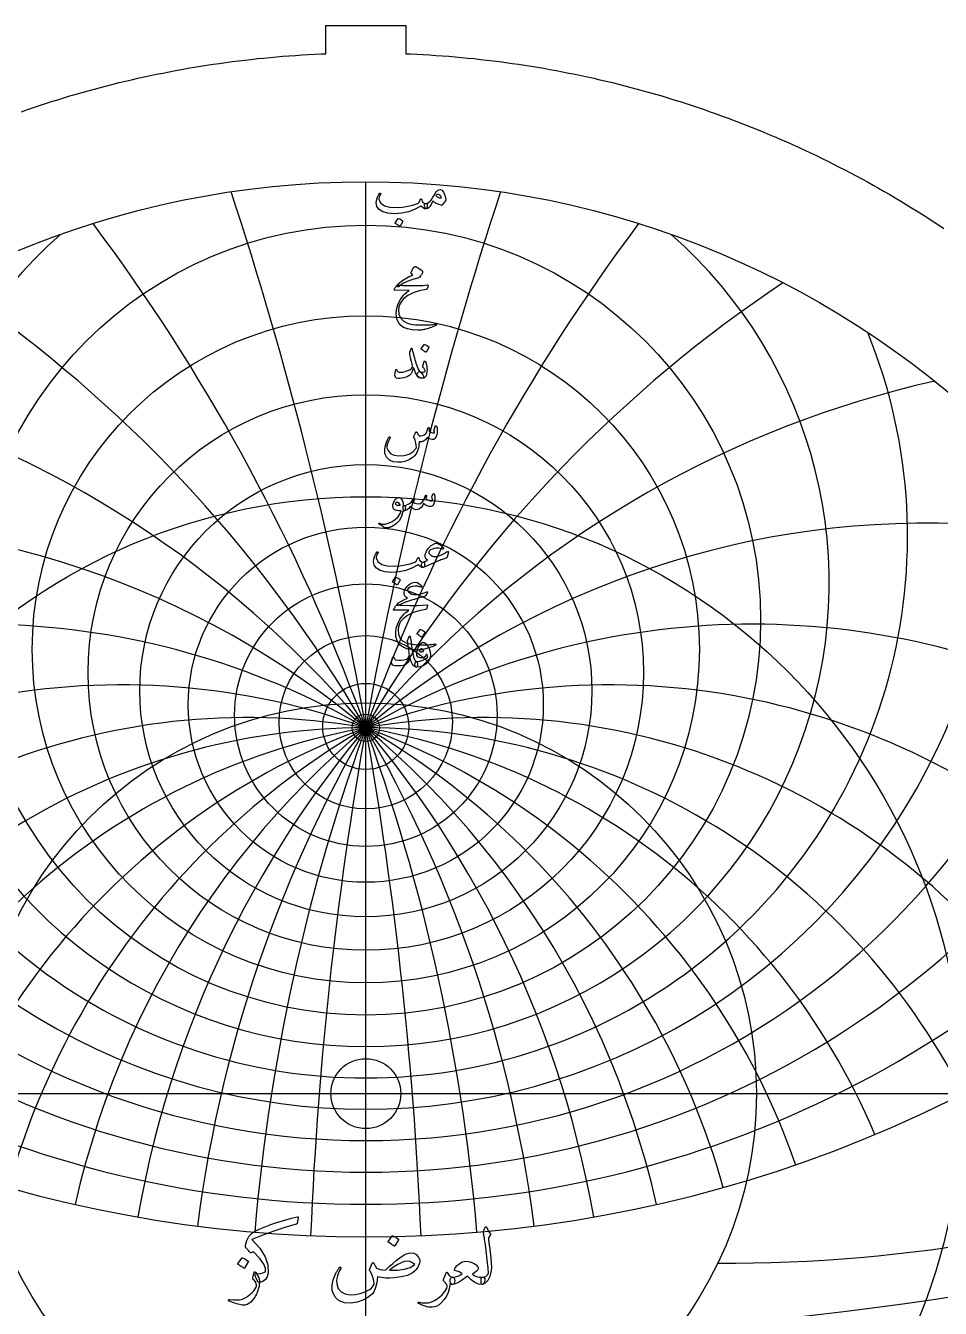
# Model space of a CAD drawing. Header units: millimetres. Extents: x -68 to 68, y -68 to 70.
# Drawn here: x -22.4 to 37.8, y -14.1 to 70.3 of the extents above; entities that cross this region are included whole.
import ezdxf

# ---------------------------------------------------------------- set-up
doc = ezdxf.new("R2010")
doc.units = ezdxf.units.MM
for name, color, linetype in [('CUT_INNER', 6, 'Continuous'), ('CUT_OUTER', 1, 'Continuous'), ('ENGRAVE', 7, 'Continuous'), ('ENGRAVE_FINE', 8, 'Continuous'), ('TEXT', 5, 'Continuous')]:
    doc.layers.add(name, color=color, linetype=linetype)

msp = doc.modelspace()

# ---------------------------------------------------------------- linework, layer by layer
at = {"layer": 'CUT_INNER'}
msp.add_circle((0, 0), 2.3, dxfattribs=at)
at = {"layer": 'CUT_OUTER'}
msp.add_lwpolyline([(-22.6725, 64.6126), (-22.2756, 64.7505), (-21.8779, 64.8859), (-21.4794, 65.0189), (-21.08, 65.1495), (-20.6799, 65.2776), (-20.2789, 65.4033), (-19.8772, 65.5265), (-19.4748, 65.6472), (-19.0716, 65.7655), (-18.6677, 65.8813), (-18.2632, 65.9946), (-17.8579, 66.1054), (-17.4519, 66.2137), (-17.0453, 66.3196), (-16.6381, 66.4229), (-16.2302, 66.5237), (-15.8217, 66.6221), (-15.4126, 66.7179), (-15.003, 66.8112), (-14.5927, 66.902), (-14.182, 66.9903), (-13.7706, 67.076), (-13.3588, 67.1593), (-12.9465, 67.24), (-12.5337, 67.3181), (-12.1204, 67.3938), (-11.7066, 67.4669), (-11.2924, 67.5374), (-10.8778, 67.6055), (-10.4628, 67.6709), (-10.0474, 67.7339), (-9.6316, 67.7942), (-9.2154, 67.8521), (-8.7989, 67.9073), (-8.3821, 67.96), (-7.9649, 68.0102), (-7.5475, 68.0578), (-7.1297, 68.1028), (-6.7117, 68.1453), (-6.2935, 68.1852), (-5.875, 68.2225), (-5.4563, 68.2573), (-5.0373, 68.2895), (-4.6182, 68.3191), (-4.1989, 68.3461), (-3.7795, 68.3706), (-3.3599, 68.3925), (-2.9402, 68.4118), (-2.625, 68.4244), (-2.625, 70.275), (2.625, 70.275), (2.625, 68.4244), (2.9402, 68.4118), (3.3599, 68.3925), (3.7795, 68.3706), (4.1989, 68.3461), (4.6182, 68.3191), (5.0373, 68.2895), (5.4563, 68.2573), (5.875, 68.2225), (6.2935, 68.1852), (6.7117, 68.1453), (7.1297, 68.1028), (7.5475, 68.0578), (7.9649, 68.0102), (8.3821, 67.96), (8.7989, 67.9073), (9.2154, 67.8521), (9.6316, 67.7942), (10.0474, 67.7339), (10.4628, 67.6709), (10.8778, 67.6055), (11.2924, 67.5374), (11.7066, 67.4669), (12.1204, 67.3938), (12.5337, 67.3181), (12.9465, 67.24), (13.3588, 67.1593), (13.7706, 67.076), (14.182, 66.9903), (14.5927, 66.902), (15.003, 66.8112), (15.4126, 66.7179), (15.8217, 66.6221), (16.2302, 66.5237), (16.6381, 66.4229), (17.0453, 66.3196), (17.4519, 66.2137), (17.8579, 66.1054), (18.2632, 65.9946), (18.6677, 65.8813), (19.0716, 65.7655), (19.4748, 65.6472), (19.8772, 65.5265), (20.2789, 65.4033), (20.6799, 65.2776), (21.08, 65.1495), (21.4794, 65.0189), (21.8779, 64.8859), (22.2756, 64.7505), (22.6725, 64.6126), (23.0685, 64.4722), (23.4637, 64.3295), (23.858, 64.1843), (24.2513, 64.0367), (24.6438, 63.8867), (25.0354, 63.7343), (25.4259, 63.5795), (25.8156, 63.4222), (26.2042, 63.2627), (26.5919, 63.1007), (26.9786, 62.9363), (27.3643, 62.7696), (27.7489, 62.6005), (28.1325, 62.4291), (28.515, 62.2553), (28.8965, 62.0791), (29.2768, 61.9007), (29.6561, 61.7199), (30.0342, 61.5367), (30.4113, 61.3513), (30.7871, 61.1635), (31.1618, 60.9735), (31.5354, 60.7811), (31.9077, 60.5865), (32.2789, 60.3896), (32.6488, 60.1904), (33.0175, 59.9889), (33.385, 59.7852), (33.7512, 59.5792), (34.1161, 59.371), (34.4798, 59.1605), (34.8421, 58.9479), (35.2032, 58.733), (35.5629, 58.5159), (35.9213, 58.2965), (36.2783, 58.075), (36.634, 57.8513), (36.9882, 57.6255), (37.3411, 57.3974), (37.6926, 57.1672), (38.0427, 56.9349)], dxfattribs=at)
at = {"layer": 'ENGRAVE'}
for points in [[(0, -60), (0, 60)], [(-60, 0), (60, 0)]]:
    msp.add_lwpolyline(points, dxfattribs=at)
for centre, radius in [((0, 0), 60), ((0, 31.1584), 25.9877), ((0, 29.232), 21.9527), ((0, 27.7074), 18.2782), ((0, 26.5107), 14.8769), ((0, 0), 39.2754), ((0, 25.5895), 11.6814), ((0, 24.9064), 8.638), ((0, 24.4352), 5.7018), ((0, 24.159), 2.8342), ((0, 0), 25.7092), ((0, 24.068), 0.9)]:
    msp.add_circle(centre, radius, dxfattribs=at)
for centre, radius, start, end in [((0, 33.5913), 30.5003, 131.217225, 48.782775), ((0, 36.6823), 35.6539, 157.921197, 22.078803), ((0, 40.657), 41.6855, 176.459436, 3.540564), ((0, 45.864), 48.9551, 191.562988, 348.437012), ((0, 52.8698), 58.0405, 204.693673, 335.306327), ((0, -20.0118), 44.0798, 27, 153), ((0, -20.0118), 44.0798, 27, 153), ((0, 62.6561), 69.9353, 216.531385, 323.468615), ((0, 77.0822), 86.5114, 227.454482, 312.545518), ((23.879, 89.1176), 100.2732, 269.591509, 291.011145)]:
    msp.add_arc(centre, radius, start, end, dxfattribs=at)
at = {"layer": 'ENGRAVE_FINE'}
for centre, radius, start, end in [((-249.9888, -20.0118), 253.8453, 2.406547, 18.21627), ((-249.9888, -20.0118), 253.8453, 2.406547, 18.21627), ((249.9888, -20.0118), 253.8453, 161.78373, 177.593453), ((249.9888, -20.0118), 253.8453, 161.78373, 177.593453), ((-121.1082, -20.0118), 128.8806, 4.848037, 36.833298), ((-121.1082, -20.0118), 128.8806, 4.848037, 36.833298), ((121.1082, -20.0118), 128.8806, 143.166702, 175.151963), ((121.1082, -20.0118), 128.8806, 143.166702, 175.151963), ((-76.3484, -20.0118), 88.1595, 7.361407, 56.318602), ((-76.3484, -20.0118), 88.1595, 7.361407, 56.318602), ((76.3484, -20.0118), 88.1595, 123.681398, 172.638593), ((76.3484, -20.0118), 88.1595, 123.681398, 172.638593), ((-52.5322, -20.0118), 68.576, 9.987816, 77.288475), ((-52.5322, -20.0118), 68.576, 9.987816, 77.288475), ((52.5322, -20.0118), 68.576, 102.711525, 170.012184), ((52.5322, -20.0118), 68.576, 102.711525, 170.012184), ((-36.9873, -20.0118), 57.5421, 12.775396, 100.613681), ((-36.9873, -20.0118), 57.5421, 12.775396, 100.613681), ((36.9873, -20.0118), 57.5421, 79.386319, 167.224604), ((36.9873, -20.0118), 57.5421, 79.386319, 167.224604), ((-25.4495, -20.0118), 50.8989, 15.782919, 127.503789), ((-25.4495, -20.0118), 50.8989, 15.782919, 127.503789), ((25.4495, -20.0118), 50.8989, 52.496211, 164.217081), ((25.4495, -20.0118), 50.8989, 52.496211, 164.217081), ((-16.0437, -20.0118), 46.9087, 19.084968, 142.149598), ((-16.0437, -20.0118), 46.9087, 19.084968, 142.149598), ((16.0437, -20.0118), 46.9087, 37.850402, 160.915032), ((16.0437, -20.0118), 46.9087, 37.850402, 160.915032), ((-7.7725, -20.0118), 44.7598, 22.779587, 148.066789), ((-7.7725, -20.0118), 44.7598, 22.779587, 148.066789), ((7.7725, -20.0118), 44.7598, 31.933211, 157.220413), ((7.7725, -20.0118), 44.7598, 31.933211, 157.220413), ((0, 241.3862), 257.6546, 256.701805, 283.298195)]:
    msp.add_arc(centre, radius, start, end, dxfattribs=at)
at = {"layer": 'TEXT'}
for points in [[(0.9102, 59.2325), (0.9244, 59.2479), (0.9391, 59.2544), (0.9543, 59.2519), (0.97, 59.2404), (0.982, 59.2255), (0.986, 59.2085), (0.982, 59.1895), (0.97, 59.1686), (0.9092, 59.0743), (0.8702, 58.987), (0.8533, 58.9066), (0.8583, 58.8333), (0.9833, 58.5923), (1.2265, 58.4241), (1.588, 58.3288), (2.0678, 58.3063), (2.4239, 58.3325), (2.7654, 58.3872), (3.0925, 58.4703), (3.4051, 58.5818), (3.4603, 58.6145), (3.5059, 58.6646), (3.5421, 58.7322), (3.5688, 58.8173), (3.5778, 58.8415), (3.5927, 58.8582), (3.6137, 58.8674), (3.6406, 58.8692), (3.6599, 58.861), (3.6736, 58.8442), (3.6818, 58.819), (3.6846, 58.7854), (3.7033, 58.702), (3.7554, 58.6397), (3.841, 58.5982), (3.96, 58.5778), (4.0029, 58.5683), (4.0319, 58.5439), (4.0468, 58.5044), (4.0478, 58.45), (4.0334, 58.3487), (4.0139, 58.2764), (3.9894, 58.233), (3.96, 58.2185), (3.8724, 58.23), (3.7893, 58.2644), (3.7108, 58.3218), (3.6367, 58.4021), (3.6304, 58.4054), (3.6197, 58.4031), (3.6045, 58.3954), (3.5848, 58.3822), (3.2125, 58.1726), (2.8063, 58.0229), (2.3662, 57.9331), (1.8922, 57.9031), (1.4541, 57.9331), (1.1138, 58.0229), (0.8712, 58.1726), (0.7265, 58.3822), (0.6936, 58.4992), (0.6826, 58.6187), (0.6936, 58.7407), (0.7265, 58.8652), (0.7709, 58.981), (0.8164, 59.0808), (0.8628, 59.1646), (0.9102, 59.2325)], [(4.8861, 59.4879), (5.0111, 59.4435), (5.1147, 59.3183), (5.1968, 59.1122), (5.2574, 58.8253), (5.2596, 58.8046), (5.2584, 58.7864), (5.2536, 58.7706), (5.2454, 58.7574), (5.0258, 58.482), (5.0106, 58.4653), (4.9929, 58.455), (4.9727, 58.4513), (4.95, 58.454), (4.8008, 58.5049), (4.6606, 58.5698), (4.5293, 58.6486), (4.4071, 58.7415), (4.3085, 58.5127), (4.2005, 58.3492), (4.083, 58.2512), (3.956, 58.2185), (3.9418, 58.2237), (3.9271, 58.2395), (3.9118, 58.2657), (3.8961, 58.3023), (3.8719, 58.3932), (3.8632, 58.466), (3.8699, 58.5209), (3.8921, 58.5578), (3.9051, 58.5666), (3.9201, 58.5728), (3.937, 58.5765), (3.956, 58.5778), (4.0468, 58.5933), (4.1356, 58.6357), (4.2225, 58.705), (4.3073, 58.8013), (4.3445, 58.8572), (4.4001, 58.949), (4.4742, 59.0768), (4.5668, 59.2404), (4.6391, 59.3487), (4.7165, 59.4261), (4.7988, 59.4725), (4.8861, 59.4879)], [(4.5987, 59.0967), (4.6736, 59.0344), (4.7584, 58.983), (4.8532, 58.9425), (4.958, 58.9131), (4.9522, 58.9917), (4.931, 59.0558), (4.8944, 59.1055), (4.8422, 59.1406), (4.7821, 59.1589), (4.7215, 59.1576), (4.6603, 59.1369), (4.5987, 59.0967)], [(2.1197, 57.5758), (2.1247, 57.5808), (2.1317, 57.5838), (2.1407, 57.5848), (2.1517, 57.5838), (2.2292, 57.5524), (2.3023, 57.5139), (2.371, 57.4685), (2.4351, 57.4161), (2.4413, 57.4081), (2.4441, 57.4002), (2.4433, 57.3922), (2.4391, 57.3842), (2.2515, 57.0808), (2.2445, 57.0736), (2.2355, 57.0718), (2.2245, 57.0756), (2.2115, 57.0848), (2.2003, 57.0928), (2.1826, 57.1048), (2.1584, 57.1207), (2.1277, 57.1407), (2.09, 57.1646), (2.0449, 57.1926), (1.9922, 57.2245), (1.9321, 57.2604), (1.9241, 57.2664), (1.9201, 57.2724), (1.9201, 57.2784), (1.9241, 57.2844)], [(3.3692, 53.6503), (3.0204, 53.5593), (2.7125, 53.4418), (2.4456, 53.2978), (2.2195, 53.1274), (2.1848, 53.1012), (2.1527, 53.0865), (2.123, 53.0832), (2.0958, 53.0915), (2.0641, 53.1291), (2.0688, 53.1823), (2.11, 53.2509), (2.1876, 53.335), (2.371, 53.4872), (2.5818, 53.6244), (2.8201, 53.7466), (3.0858, 53.8539), (3.0099, 53.9657), (2.9957, 53.9936), (2.989, 54.0216), (2.9897, 54.0495), (2.9979, 54.0775), (3.0516, 54.184), (3.1007, 54.2721), (3.1454, 54.3417), (3.1856, 54.3928), (3.2113, 54.417), (3.2365, 54.4298), (3.2612, 54.431), (3.2854, 54.4208), (3.4258, 54.3414), (3.5438, 54.2671), (3.6394, 54.1977), (3.7125, 54.1334), (3.7267, 54.1127), (3.7335, 54.0865), (3.7327, 54.0548), (3.7245, 54.0176), (3.6988, 53.9595), (3.6576, 53.8889), (3.601, 53.8058), (3.5289, 53.7102), (3.5099, 53.696), (3.477, 53.6813), (3.4301, 53.6661), (3.3692, 53.6503)], [(2.4271, 53.1873), (2.9393, 53.1693), (3.3822, 53.1673), (3.7557, 53.1813), (4.0598, 53.2112), (4.0692, 53.2123), (4.0773, 53.2117), (4.0841, 53.2094), (4.0897, 53.2052), (4.0939, 53.1996), (4.0962, 53.1928), (4.0968, 53.1847), (4.0957, 53.1753), (4.0879, 53.1389), (4.0803, 53.1054), (4.0729, 53.075), (4.0658, 53.0476), (4.0589, 53.0231), (4.0523, 53.0016), (4.046, 52.9832), (4.0398, 52.9677), (4.0269, 52.943), (4.0119, 52.9248), (3.9949, 52.9131), (3.976, 52.9078), (3.5149, 52.8243), (3.1137, 52.6933), (2.7724, 52.5149), (2.491, 52.2891), (2.3488, 52.1267), (2.2455, 51.9548), (2.1811, 51.7734), (2.1556, 51.5825), (2.1801, 51.2829), (2.2774, 51.0386), (2.4476, 50.8497), (2.6906, 50.7163), (2.8166, 50.6758), (2.955, 50.6424), (3.106, 50.616), (3.2694, 50.5965), (3.445, 50.5838), (3.6327, 50.5775), (3.8323, 50.5778), (4.0438, 50.5845), (4.1191, 50.5888), (4.193, 50.5935), (4.2658, 50.5988), (4.3372, 50.6045), (4.407, 50.6107), (4.4745, 50.6175), (4.5397, 50.6247), (4.6027, 50.6324), (4.6219, 50.6334), (4.6356, 50.6284), (4.6439, 50.6175), (4.6466, 50.6005), (4.6451, 50.5808), (4.6406, 50.5656), (4.6331, 50.5548), (4.6227, 50.5486), (4.5099, 50.5009), (4.4031, 50.4578), (4.3023, 50.4191), (4.2075, 50.3849), (4.1189, 50.355), (4.0368, 50.329), (3.9612, 50.3071), (3.8921, 50.2891), (3.8271, 50.2759), (3.7639, 50.2642), (3.7024, 50.2539), (3.6426, 50.2452), (3.5844, 50.2385), (3.5274, 50.2342), (3.4716, 50.2325), (3.4171, 50.2332), (3.0448, 50.2622), (2.7345, 50.3251), (2.486, 50.4219), (2.2994, 50.5526), (2.1624, 50.716), (2.0668, 50.9069), (2.0127, 51.1252), (2, 51.3709), (2.0391, 51.6758), (2.1327, 51.9717), (2.2806, 52.2586), (2.483, 52.5366), (2.5621, 52.6207), (2.6516, 52.7013), (2.7517, 52.7783), (2.8622, 52.8519), (1.8962, 52.8599), (1.873, 52.8699), (1.8632, 52.8879), (1.867, 52.9138), (1.8842, 52.9478), (1.9166, 52.9972), (1.9461, 53.0416), (1.9725, 53.081), (1.996, 53.1154), (2.0164, 53.1446), (2.0339, 53.1683), (2.0484, 53.1865), (2.0598, 53.1992), (2.0858, 53.2015), (2.1556, 53.2002), (2.2694, 53.1955), (2.4271, 53.1873)], [(3.0598, 48.9502), (3.0828, 48.8456), (3.1077, 48.7391), (3.1347, 48.631), (3.1636, 48.5211), (3.1945, 48.4089), (3.2275, 48.294), (3.2624, 48.1764), (3.2993, 48.056), (3.3739, 47.8395), (3.442, 47.6768), (3.5037, 47.568), (3.5588, 47.5131), (3.607, 47.4804), (3.6556, 47.4343), (3.7048, 47.3747), (3.7544, 47.3016), (3.8013, 47.211), (3.8143, 47.1429), (3.7933, 47.0972), (3.7384, 47.074), (3.5611, 47.092), (3.4041, 47.2097), (3.2676, 47.4273), (3.1516, 47.7447), (3.1491, 47.7499), (3.1456, 47.7536), (3.1412, 47.7559), (3.1357, 47.7566), (3.1317, 47.7559), (3.1277, 47.7536), (3.1237, 47.7499), (3.1197, 47.7447), (3.1085, 47.6933), (3.0947, 47.6389), (3.0785, 47.5815), (3.0598, 47.5211), (3.0394, 47.464), (3.0179, 47.4163), (2.9954, 47.3781), (2.972, 47.3495), (2.8877, 47.2759), (2.7824, 47.2107), (2.6561, 47.1541), (2.5089, 47.1059), (2.3592, 47.0703), (2.2295, 47.055), (2.1197, 47.0603), (2.0299, 47.086), (1.9531, 47.1504), (1.9181, 47.2636), (1.9251, 47.4258), (1.974, 47.6369), (1.9788, 47.6439), (1.985, 47.6488), (1.9927, 47.6518), (2.002, 47.6528), (2.0129, 47.6516), (2.0219, 47.6479), (2.0289, 47.6416), (2.0339, 47.6329), (2.0529, 47.5887), (2.0738, 47.552), (2.0968, 47.5229), (2.1217, 47.5011), (2.1996, 47.4722), (2.3053, 47.4652), (2.4391, 47.4802), (2.6007, 47.5171), (2.7731, 47.5725), (2.9071, 47.6349), (3.0027, 47.7042), (3.0598, 47.7806), (3.0693, 47.8579), (3.0538, 47.9902), (3.0134, 48.1773), (2.948, 48.4193), (2.9166, 48.5468), (2.8981, 48.6498), (2.8927, 48.7284), (2.9001, 48.7826), (2.976, 48.9981), (2.9842, 49.0208), (2.993, 49.037), (3.0022, 49.0468), (3.0119, 49.05), (3.0239, 49.0438), (3.0359, 49.0251), (3.0478, 48.9939), (3.0598, 48.9502)], [(3.8303, 49.2935), (3.8353, 49.2985), (3.8422, 49.3015), (3.8512, 49.3025), (3.8622, 49.3015), (3.9398, 49.2701), (4.0129, 49.2317), (4.0815, 49.1862), (4.1456, 49.1338), (4.1519, 49.1259), (4.1546, 49.1179), (4.1539, 49.1099), (4.1496, 49.1019), (3.962, 48.7985), (3.955, 48.7913), (3.946, 48.7895), (3.9351, 48.7933), (3.9221, 48.8025), (3.9108, 48.8105), (3.8931, 48.8225), (3.8689, 48.8384), (3.8382, 48.8584), (3.8006, 48.8824), (3.7554, 48.9103), (3.7028, 48.9422), (3.6426, 48.9782), (3.6347, 48.9842), (3.6307, 48.9901), (3.6307, 48.9961), (3.6347, 49.0021)], [(3.8662, 47.6608), (3.8427, 47.7), (3.8203, 47.7337), (3.7988, 47.7619), (3.7784, 47.7846), (3.7636, 47.804), (3.7554, 47.8265), (3.7537, 47.8519), (3.7584, 47.8804), (3.8422, 48.1838), (3.854, 48.2102), (3.8692, 48.2177), (3.8879, 48.2062), (3.9101, 48.1758), (3.9435, 48.1112), (3.972, 48.0331), (3.9954, 47.9415), (4.0139, 47.8365), (4.0246, 47.7357), (4.0289, 47.6369), (4.0266, 47.5401), (4.0179, 47.4453), (4.0037, 47.3627), (3.9849, 47.2906), (3.9617, 47.2289), (3.9341, 47.1778), (3.8999, 47.1399), (3.8532, 47.1099), (3.7941, 47.088), (3.7225, 47.074), (3.6491, 47.0713), (3.5808, 47.083), (3.5174, 47.1092), (3.459, 47.1499), (3.4139, 47.2015), (3.3902, 47.2606), (3.3879, 47.3272), (3.4071, 47.4013), (3.4378, 47.462), (3.474, 47.5002), (3.5156, 47.5159), (3.5628, 47.5091), (3.6716, 47.4829), (3.7664, 47.4802), (3.8472, 47.5009), (3.9141, 47.5451), (3.9156, 47.5568), (3.9081, 47.58), (3.8916, 47.6147), (3.8662, 47.6608)], [(4.5548, 43.9092), (4.5618, 43.9266), (4.5708, 43.9391), (4.5817, 43.9466), (4.5947, 43.9491), (4.6114, 43.9471), (4.6257, 43.9411), (4.6374, 43.9311), (4.6466, 43.9172), (4.6693, 43.8673), (4.6855, 43.8054), (4.6953, 43.7315), (4.6985, 43.6457), (4.6898, 43.5055), (4.6636, 43.3723), (4.6199, 43.246), (4.5588, 43.1268), (4.5378, 43.0981), (4.5149, 43.0759), (4.4899, 43.0601), (4.463, 43.0509), (4.3654, 43.0447), (4.2604, 43.0619), (4.1479, 43.1026), (4.0279, 43.1667), (3.9268, 43.0282), (3.8073, 42.9361), (3.6693, 42.8905), (3.5129, 42.8912), (3.5078, 42.807), (3.5004, 42.7261), (3.4908, 42.6483), (3.479, 42.5739), (3.4649, 42.5021), (3.4485, 42.4327), (3.4299, 42.3654), (3.4091, 42.3004), (3.3607, 42.1832), (3.2953, 42.0749), (3.213, 41.9756), (3.1137, 41.8853), (2.8814, 41.7306), (2.6357, 41.6218), (2.3764, 41.5589), (2.1037, 41.542), (1.7966, 41.5836), (1.5539, 41.6926), (1.3755, 41.869), (1.2615, 42.1128), (1.246, 42.2006), (1.2435, 42.3044), (1.254, 42.4242), (1.2774, 42.5599), (1.3151, 42.7086), (1.3682, 42.8633), (1.4368, 43.024), (1.5209, 43.1906), (1.5277, 43.2011), (1.5359, 43.2086), (1.5456, 43.2131), (1.5569, 43.2146), (1.5681, 43.2136), (1.5778, 43.2106), (1.586, 43.2056), (1.5928, 43.1986), (1.5973, 43.1884), (1.5988, 43.1776), (1.5973, 43.1664), (1.5928, 43.1547), (1.486, 42.9329), (1.4171, 42.7505), (1.3862, 42.6076), (1.3932, 42.504), (1.494, 42.2757), (1.6527, 42.1098), (1.8692, 42.0063), (2.1437, 41.9651), (2.5274, 41.9895), (2.8522, 42.0869), (3.1182, 42.257), (3.3253, 42.5), (3.3245, 42.6602), (3.2983, 42.8294), (3.2467, 43.0075), (3.1696, 43.1946), (3.1599, 43.2136), (3.1546, 43.2305), (3.1539, 43.2455), (3.1576, 43.2585), (3.1791, 43.303), (3.1995, 43.3448), (3.219, 43.3839), (3.2375, 43.4202), (3.2549, 43.4532), (3.2714, 43.4825), (3.2869, 43.5081), (3.3013, 43.5299), (3.3096, 43.5392), (3.3183, 43.5429), (3.3275, 43.5412), (3.3373, 43.5339), (3.3422, 43.5284), (3.3492, 43.52), (3.3582, 43.5085), (3.3692, 43.494), (3.3817, 43.4765), (3.3951, 43.4561), (3.4096, 43.4326), (3.4251, 43.4062), (3.4565, 43.3553), (3.483, 43.3184), (3.5044, 43.2954), (3.5209, 43.2864), (3.6247, 43.2777), (3.7285, 43.2954), (3.8323, 43.3396), (3.936, 43.4102), (3.9737, 43.4571), (4.0109, 43.5339), (4.0476, 43.6407), (4.0838, 43.7774), (4.0872, 43.7904), (4.0937, 43.8014), (4.1032, 43.8104), (4.1157, 43.8174), (4.1274, 43.8218), (4.1386, 43.8233), (4.1494, 43.8218), (4.1596, 43.8174), (4.1748, 43.7924), (4.1806, 43.7455), (4.1768, 43.6766), (4.1636, 43.5858), (4.2442, 43.5364), (4.3303, 43.504), (4.4218, 43.4885), (4.5189, 43.49), (4.5176, 43.5192), (4.5139, 43.5429), (4.5076, 43.5611), (4.4989, 43.5738), (4.4889, 43.5858), (4.4829, 43.5978), (4.4809, 43.6098), (4.4829, 43.6218)], [(2.4451, 38.2995), (2.3515, 37.9709), (2.1946, 37.6957), (1.9743, 37.4739), (1.6906, 37.3055), (1.6509, 37.2884), (1.6117, 37.2731), (1.5731, 37.2595), (1.5349, 37.2476), (1.4975, 37.2378), (1.461, 37.2302), (1.4256, 37.2248), (1.3912, 37.2217), (1.3054, 37.2339), (1.1916, 37.2786), (1.0499, 37.3557), (0.8802, 37.4652), (0.862, 37.4809), (0.8513, 37.4961), (0.848, 37.5109), (0.8523, 37.5251), (0.8618, 37.5361), (0.8742, 37.5411), (0.8897, 37.5401), (0.9082, 37.5331), (1.0846, 37.4759), (1.2824, 37.4762), (1.5017, 37.5338), (1.7425, 37.6488), (1.9391, 37.7823), (2.1018, 37.9392), (2.2305, 38.1196), (2.3253, 38.3235), (2.3246, 38.3307), (2.3223, 38.3364), (2.3186, 38.3407), (2.3133, 38.3434), (2.1759, 38.3514), (2.0588, 38.3674), (1.9623, 38.3913), (1.8862, 38.4233), (1.8273, 38.4727), (1.7904, 38.541), (1.7754, 38.6284), (1.7824, 38.7346), (1.7846, 38.7487), (1.7874, 38.7631), (1.7906, 38.7777), (1.7944, 38.7925), (1.7986, 38.8079), (1.8034, 38.824), (1.8086, 38.8408), (1.8143, 38.8584), (1.8612, 38.9724), (1.9181, 39.067), (1.985, 39.1421), (2.0618, 39.1977), (2.1404, 39.2281), (2.2125, 39.2276), (2.2781, 39.1962), (2.3373, 39.1338), (2.3889, 39.047), (2.4281, 38.9462), (2.4548, 38.8314), (2.469, 38.7027), (2.4769, 38.7028), (2.4845, 38.7032), (2.4918, 38.7038), (2.499, 38.7047), (2.5061, 38.7056), (2.5134, 38.7062), (2.521, 38.7066), (2.5289, 38.7067), (2.5558, 38.701), (2.5768, 38.6837), (2.5918, 38.655), (2.6007, 38.6149), (2.6045, 38.5707), (2.6037, 38.5261), (2.5985, 38.4809), (2.5888, 38.4352), (2.576, 38.3951), (2.5618, 38.3664), (2.5461, 38.3492), (2.5289, 38.3434), (2.453, 38.3434), (2.4525, 38.3362), (2.451, 38.3265), (2.4486, 38.3142), (2.4451, 38.2995)], [(2.2534, 38.7466), (2.2115, 38.8197), (2.1656, 38.8714), (2.1157, 38.9016), (2.0618, 38.9103), (2.0296, 38.9018), (2.001, 38.8883), (1.9758, 38.8699), (1.9541, 38.8464), (1.9471, 38.8339), (1.9461, 38.8205), (1.9511, 38.806), (1.962, 38.7905), (2.0032, 38.7543), (2.0628, 38.7296), (2.1409, 38.7164), (2.2375, 38.7147), (2.2475, 38.7167), (2.2534, 38.7227), (2.2554, 38.7326), (2.2534, 38.7466)], [(4.461, 39.4811), (4.4697, 39.4871), (4.4799, 39.4851), (4.4917, 39.4751), (4.5049, 39.4572), (4.5191, 39.4267), (4.5298, 39.3833), (4.5371, 39.3269), (4.5408, 39.2576), (4.5421, 39.1787), (4.5378, 39.1019), (4.5281, 39.027), (4.5129, 38.9542), (4.4685, 38.8125), (4.4191, 38.7107), (4.3647, 38.6488), (4.3053, 38.6269), (4.1648, 38.6351), (4.0348, 38.6718), (3.9153, 38.7369), (3.8063, 38.8304), (3.7315, 38.683), (3.6426, 38.568), (3.5398, 38.4854), (3.4231, 38.4352), (3.3006, 38.4243), (3.1766, 38.4552), (3.0511, 38.5281), (2.9241, 38.6428), (2.8213, 38.5118), (2.7205, 38.4183), (2.6217, 38.3621), (2.5249, 38.3434), (2.5054, 38.3544), (2.487, 38.3873), (2.4695, 38.4422), (2.453, 38.5191), (2.4471, 38.5949), (2.457, 38.6508), (2.483, 38.6867), (2.5249, 38.7027), (2.709, 38.7444), (2.8702, 38.8255), (3.0084, 38.946), (3.1237, 39.1059), (3.1299, 39.1146), (3.1367, 39.1209), (3.1439, 39.1246), (3.1516, 39.1258), (3.1611, 39.1249), (3.1696, 39.1219), (3.1771, 39.1169), (3.1836, 39.1099), (3.1873, 39.0884), (3.1786, 39.052), (3.1574, 39.0006), (3.1237, 38.9342), (3.1679, 38.8831), (3.2365, 38.8454), (3.3295, 38.8212), (3.447, 38.8105), (3.5935, 38.8412), (3.7215, 38.9412), (3.831, 39.1106), (3.9221, 39.3494), (3.9266, 39.3616), (3.9321, 39.3704), (3.9385, 39.3756), (3.946, 39.3773), (3.9573, 39.3763), (3.967, 39.3733), (3.9752, 39.3684), (3.982, 39.3614), (3.9869, 39.3514), (3.9899, 39.3414), (3.9909, 39.3314), (3.9899, 39.3215), (3.95, 39.1538), (3.9967, 39.1124), (4.0528, 39.0759), (4.1184, 39.0445), (4.1935, 39.0181), (4.2666, 39.0009), (4.3223, 38.9971), (4.3604, 39.0068), (4.3811, 39.03), (4.3879, 39.0655), (4.3841, 39.1159), (4.3699, 39.1812), (4.3452, 39.2616), (4.3495, 39.2843), (4.3702, 39.3284), (4.4073, 39.3941), (4.461, 39.4811)], [(0.7345, 35.6308), (0.7487, 35.6463), (0.7635, 35.6527), (0.7787, 35.6502), (0.7944, 35.6388), (0.8064, 35.6238), (0.8104, 35.6068), (0.8064, 35.5879), (0.7944, 35.5669), (0.7335, 35.4726), (0.6946, 35.3853), (0.6776, 35.3049), (0.6826, 35.2316), (0.8076, 34.9906), (1.0509, 34.8224), (1.4124, 34.7271), (1.8922, 34.7047), (2.2482, 34.7308), (2.5898, 34.7855), (2.9169, 34.8686), (3.2295, 34.9801), (3.2846, 35.0128), (3.3303, 35.0629), (3.3664, 35.1305), (3.3931, 35.2156), (3.4021, 35.2398), (3.4171, 35.2565), (3.4381, 35.2658), (3.465, 35.2675), (3.4842, 35.2593), (3.4979, 35.2426), (3.5062, 35.2174), (3.5089, 35.1837), (3.5276, 35.1004), (3.5798, 35.038), (3.6653, 34.9966), (3.7844, 34.9761), (3.8273, 34.9666), (3.8562, 34.9422), (3.8712, 34.9028), (3.8722, 34.8484), (3.8577, 34.7471), (3.8382, 34.6747), (3.8138, 34.6313), (3.7844, 34.6168), (3.6968, 34.6283), (3.6137, 34.6627), (3.5351, 34.7201), (3.461, 34.8005), (3.4548, 34.8037), (3.444, 34.8015), (3.4288, 34.7937), (3.4091, 34.7805), (3.0369, 34.5709), (2.6307, 34.4212), (2.1906, 34.3314), (1.7165, 34.3015), (1.2784, 34.3314), (0.9381, 34.4212), (0.6956, 34.5709), (0.5509, 34.7805), (0.518, 34.8975), (0.507, 35.017), (0.518, 35.139), (0.5509, 35.2635), (0.5953, 35.3793), (0.6407, 35.4791), (0.6871, 35.5629), (0.7345, 35.6308)], [(5.433, 35.6188), (5.3532, 35.2995), (5.3442, 35.284), (5.3292, 35.2695), (5.3083, 35.256), (5.2813, 35.2436), (5.2216, 35.2225), (5.1581, 35.1992), (5.0908, 35.1736), (5.0199, 35.1458), (4.9451, 35.1159), (4.8667, 35.0844), (4.7845, 35.0511), (4.6985, 35.016), (3.7804, 34.6168), (3.7384, 34.6261), (3.7045, 34.6538), (3.6786, 34.6999), (3.6606, 34.7645), (3.6576, 34.8331), (3.6766, 34.8913), (3.7175, 34.9389), (3.7804, 34.9761), (3.7882, 34.9797), (3.8038, 34.9866), (3.8271, 34.9967), (3.8582, 35.01), (3.8968, 35.0264), (3.9425, 35.0455), (3.9956, 35.0673), (4.0558, 35.0919), (3.9782, 35.1715), (3.9291, 35.2585), (3.9084, 35.3531), (3.9161, 35.4551), (3.9929, 35.6979), (4.1237, 35.9032), (4.3083, 36.0711), (4.5468, 36.2016), (4.599, 36.2139), (4.6596, 36.2106), (4.7287, 36.1919), (4.8063, 36.1577), (4.8869, 36.1111), (4.961, 36.0589), (5.0286, 36.0013), (5.0897, 35.9382), (5.1069, 35.915), (5.1147, 35.8933), (5.1129, 35.873), (5.1017, 35.8543), (5.0847, 35.8399), (5.0658, 35.8324), (5.0448, 35.8319), (5.0219, 35.8384), (4.9023, 35.876), (4.7754, 35.8933), (4.6409, 35.89), (4.4989, 35.8663), (4.3704, 35.8279), (4.2684, 35.7765), (4.1928, 35.7121), (4.1436, 35.6348), (4.1386, 35.6003), (4.1516, 35.5609), (4.1826, 35.5165), (4.2315, 35.4671), (4.2873, 35.4222), (4.3432, 35.3873), (4.3991, 35.3623), (4.455, 35.3474), (4.6224, 35.3431), (4.8013, 35.3783), (4.9917, 35.4529), (5.1935, 35.5669), (5.2152, 35.5806), (5.2364, 35.5939), (5.2571, 35.6066), (5.2773, 35.6188), (5.2968, 35.6303), (5.3153, 35.6408), (5.3327, 35.6502), (5.3492, 35.6587), (5.3949, 35.6802), (5.424, 35.6807), (5.4368, 35.6602), (5.433, 35.6188)], [(1.9441, 33.9741), (1.9491, 33.9791), (1.956, 33.9821), (1.965, 33.9831), (1.976, 33.9821), (2.0536, 33.9507), (2.1267, 33.9123), (2.1953, 33.8668), (2.2594, 33.8145), (2.2657, 33.8065), (2.2684, 33.7985), (2.2677, 33.7905), (2.2634, 33.7825), (2.0758, 33.4791), (2.0688, 33.4719), (2.0598, 33.4701), (2.0489, 33.4739), (2.0359, 33.4831), (2.0247, 33.4911), (2.0069, 33.5031), (1.9827, 33.519), (1.9521, 33.539), (1.9144, 33.563), (1.8692, 33.5909), (1.8166, 33.6228), (1.7565, 33.6588), (1.7485, 33.6648), (1.7445, 33.6707), (1.7445, 33.6767), (1.7485, 33.6827)], [(4.0498, 33.0139), (4.0531, 32.9857), (4.0348, 32.9331), (3.9952, 32.856), (3.9341, 32.7544), (3.9211, 32.738), (3.9061, 32.7245), (3.8891, 32.714), (3.8702, 32.7065), (3.6147, 32.6362), (3.3872, 32.5728), (3.1876, 32.5164), (3.0159, 32.467), (2.8722, 32.4248), (2.7564, 32.3902), (2.6686, 32.363), (2.6087, 32.3433), (2.1257, 32.1277), (2.0918, 32.1252), (2.0658, 32.1297), (2.0479, 32.1412), (2.0379, 32.1596), (2.0376, 32.1664), (2.0409, 32.1746), (2.0476, 32.1843), (2.0578, 32.1956), (2.1561, 32.2879), (2.3033, 32.3852), (2.4995, 32.4875), (2.7445, 32.5947), (2.6778, 32.6516), (2.6217, 32.7065), (2.576, 32.7594), (2.5409, 32.8103), (2.5192, 32.866), (2.5139, 32.9331), (2.5251, 33.0117), (2.5528, 33.1017), (2.5978, 33.1955), (2.6606, 33.2893), (2.7415, 33.3832), (2.8403, 33.477), (2.9478, 33.5581), (3.0508, 33.6137), (3.1494, 33.6439), (3.2434, 33.6486), (3.3709, 33.6229), (3.486, 33.5698), (3.5885, 33.4892), (3.6786, 33.3812), (3.6866, 33.3677), (3.6905, 33.3552), (3.6905, 33.3437), (3.6866, 33.3333), (3.6778, 33.3235), (3.6676, 33.3183), (3.6559, 33.3175), (3.6426, 33.3213), (3.5839, 33.34), (3.5274, 33.3562), (3.4731, 33.3699), (3.4211, 33.3812), (3.3716, 33.3896), (3.3248, 33.3951), (3.2807, 33.3976), (3.2395, 33.3971), (3.0676, 33.3769), (2.9231, 33.3283), (2.8061, 33.2512), (2.7165, 33.1456), (2.8118, 33.0201), (2.9181, 32.9271), (3.0354, 32.8664), (3.1636, 32.8383), (3.3545, 32.8363), (3.5598, 32.8662), (3.7796, 32.9281), (4.0139, 33.0219), (4.0236, 33.0244), (4.0329, 33.0239), (4.0416, 33.0204), (4.0498, 33.0139)], [(2.3932, 32.1397), (2.9054, 32.1217), (3.3482, 32.1197), (3.7217, 32.1337), (4.0259, 32.1636), (4.0352, 32.1647), (4.0433, 32.1641), (4.0502, 32.1617), (4.0558, 32.1576), (4.0599, 32.152), (4.0623, 32.1452), (4.0629, 32.137), (4.0618, 32.1277), (4.0539, 32.0913), (4.0463, 32.0578), (4.039, 32.0274), (4.0319, 32), (4.025, 31.9755), (4.0184, 31.954), (4.012, 31.9356), (4.0059, 31.9201), (3.9929, 31.8954), (3.978, 31.8772), (3.961, 31.8655), (3.942, 31.8602), (3.481, 31.7767), (3.0798, 31.6457), (2.7385, 31.4673), (2.457, 31.2415), (2.3148, 31.0791), (2.2115, 30.9072), (2.1472, 30.7258), (2.1217, 30.5349), (2.1462, 30.2353), (2.2435, 29.991), (2.4136, 29.8021), (2.6566, 29.6687), (2.7826, 29.6282), (2.9211, 29.5948), (3.072, 29.5684), (3.2355, 29.5489), (3.4111, 29.5362), (3.5987, 29.5299), (3.7983, 29.5302), (4.0099, 29.5369), (4.0851, 29.5412), (4.1591, 29.5459), (4.2318, 29.5511), (4.3033, 29.5569), (4.373, 29.5631), (4.4405, 29.5699), (4.5058, 29.5771), (4.5688, 29.5848), (4.588, 29.5858), (4.6017, 29.5808), (4.6099, 29.5699), (4.6127, 29.5529), (4.6112, 29.5332), (4.6067, 29.518), (4.5992, 29.5072), (4.5887, 29.501), (4.476, 29.4533), (4.3692, 29.4102), (4.2684, 29.3715), (4.1736, 29.3373), (4.085, 29.3074), (4.0029, 29.2814), (3.9273, 29.2595), (3.8582, 29.2415), (3.7932, 29.2283), (3.73, 29.2166), (3.6685, 29.2063), (3.6087, 29.1976), (3.5505, 29.1909), (3.4934, 29.1866), (3.4377, 29.1849), (3.3832, 29.1856), (3.0109, 29.2146), (2.7005, 29.2775), (2.452, 29.3743), (2.2654, 29.505), (2.1285, 29.6684), (2.0329, 29.8593), (1.9788, 30.0776), (1.966, 30.3233), (2.0052, 30.6282), (2.0988, 30.9241), (2.2467, 31.211), (2.4491, 31.489), (2.5281, 31.5731), (2.6177, 31.6536), (2.7178, 31.7307), (2.8283, 31.8043), (1.8622, 31.8123), (1.839, 31.8223), (1.8293, 31.8403), (1.833, 31.8662), (1.8503, 31.9002), (1.8827, 31.9496), (1.9121, 31.994), (1.9386, 32.0334), (1.962, 32.0678), (1.9825, 32.097), (2, 32.1207), (2.0144, 32.1389), (2.0259, 32.1516), (2.0519, 32.1539), (2.1217, 32.1526), (2.2355, 32.1479), (2.3932, 32.1397)], [(3.5688, 30.5407), (3.5738, 30.5457), (3.5808, 30.5487), (3.5897, 30.5497), (3.6007, 30.5487), (3.6783, 30.5173), (3.7514, 30.4788), (3.82, 30.4334), (3.8842, 30.381), (3.8904, 30.373), (3.8931, 30.3651), (3.8924, 30.3571), (3.8881, 30.3491), (3.7005, 30.0457), (3.6935, 30.0385), (3.6846, 30.0367), (3.6736, 30.0405), (3.6606, 30.0497), (3.6494, 30.0577), (3.6317, 30.0697), (3.6075, 30.0856), (3.5768, 30.1056), (3.5391, 30.1295), (3.4939, 30.1575), (3.4413, 30.1894), (3.3812, 30.2253), (3.3732, 30.2313), (3.3692, 30.2373), (3.3692, 30.2433), (3.3732, 30.2493)], [(3.3213, 28.425), (3.3502, 28.411), (3.3732, 28.3891), (3.3902, 28.3591), (3.4011, 28.3212), (3.4084, 28.2743), (3.4101, 28.2294), (3.4064, 28.1865), (3.3971, 28.1455), (3.3834, 28.1106), (3.3662, 28.0857), (3.3455, 28.0707), (3.3213, 28.0657), (3.2018, 28.0989), (3.1027, 28.1825), (3.0241, 28.3165), (2.966, 28.5008), (2.9585, 28.5326), (2.952, 28.5602), (2.9465, 28.5835), (2.9421, 28.6026), (2.9386, 28.6175), (2.9361, 28.6281), (2.9346, 28.6344), (2.9341, 28.6366), (2.9281, 28.6483), (2.9221, 28.6515), (2.9161, 28.6463), (2.9101, 28.6326), (2.8423, 28.4794), (2.7664, 28.3591), (2.6826, 28.2718), (2.5908, 28.2174), (2.4575, 28.1755), (2.3014, 28.1495), (2.1222, 28.1396), (1.9201, 28.1455), (1.7851, 28.1872), (1.7115, 28.2883), (1.6993, 28.4487), (1.7485, 28.6685), (1.7597, 28.6949), (1.7734, 28.7144), (1.7896, 28.7269), (1.8083, 28.7324), (1.8268, 28.7306), (1.8423, 28.7214), (1.8548, 28.7047), (1.8642, 28.6805), (1.8844, 28.6288), (1.9091, 28.5897), (1.9383, 28.563), (1.972, 28.5487), (2.1609, 28.5198), (2.3403, 28.5168), (2.5102, 28.5398), (2.6706, 28.5887), (2.7402, 28.6251), (2.7973, 28.6745), (2.842, 28.7369), (2.8742, 28.8122), (2.8722, 28.8479), (2.8622, 28.931), (2.8443, 29.0614), (2.8183, 29.2393), (2.8051, 29.3345), (2.7934, 29.4205), (2.7831, 29.4972), (2.7744, 29.5647), (2.7669, 29.6224), (2.7604, 29.67), (2.7549, 29.7073), (2.7504, 29.7343), (2.7467, 29.7758), (2.7474, 29.8122), (2.7527, 29.8436), (2.7624, 29.8701), (2.7779, 29.9029), (2.7924, 29.9334), (2.8058, 29.9618), (2.8183, 29.9878), (2.8295, 30.0117), (2.8393, 30.0332), (2.8475, 30.0526), (2.8542, 30.0697), (2.8612, 30.0834), (2.8702, 30.0926), (2.8812, 30.0974), (2.8942, 30.0976), (2.9084, 30.0921), (2.9191, 30.0836), (2.9263, 30.0722), (2.9301, 30.0577), (2.9544, 29.8535), (2.9795, 29.66), (3.0053, 29.4772), (3.0319, 29.3052), (3.0589, 29.1439), (3.0863, 28.9933), (3.1138, 28.8535), (3.1417, 28.7244), (3.1753, 28.6039), (3.2165, 28.5138), (3.2652, 28.4542), (3.3213, 28.425)], [(3.7804, 29.6984), (3.8078, 29.6944), (3.8382, 29.6824), (3.8717, 29.6625), (3.9081, 29.6345), (4.064, 29.4684), (4.1726, 29.2813), (4.2337, 29.0732), (4.2474, 28.8441), (4.2352, 28.7249), (4.2105, 28.6186), (4.1733, 28.5253), (4.1237, 28.4449), (3.9627, 28.279), (3.7754, 28.1605), (3.5616, 28.0894), (3.3213, 28.0657), (3.2971, 28.0714), (3.2764, 28.0887), (3.2592, 28.1174), (3.2454, 28.1575), (3.2403, 28.1797), (3.237, 28.2024), (3.2353, 28.2256), (3.2355, 28.2493), (3.2368, 28.2728), (3.239, 28.2952), (3.2418, 28.3167), (3.2454, 28.3372), (3.2562, 28.3726), (3.2724, 28.399), (3.2941, 28.4165), (3.3213, 28.425), (3.5553, 28.4564), (3.7584, 28.5148), (3.9306, 28.6001), (4.0718, 28.7124), (4.065, 28.7685), (4.0568, 28.8132), (4.0471, 28.8464), (4.0358, 28.8681), (4.0224, 28.8868), (4.0099, 28.899), (3.9984, 28.9048), (3.9879, 28.904), (3.9807, 28.9015), (3.975, 28.898), (3.9707, 28.8935), (3.968, 28.888), (3.9296, 28.8092), (3.8822, 28.7483), (3.8258, 28.7054), (3.7604, 28.6805), (3.5705, 28.6657), (3.4401, 28.7174), (3.3689, 28.8354), (3.3572, 29.0198), (3.3732, 29.1256), (3.4051, 29.2353), (3.453, 29.3491), (3.5169, 29.4669), (3.5843, 29.5682), (3.6506, 29.6405), (3.716, 29.6839), (3.7804, 29.6984)], [(3.6486, 29.2673), (3.609, 29.2561), (3.5778, 29.2264), (3.5551, 29.1782), (3.5408, 29.1116), (3.5411, 29.1011), (3.5418, 29.0936), (3.5431, 29.0891), (3.5448, 29.0876), (3.585, 29.0779), (3.6257, 29.0727), (3.6668, 29.0719), (3.7085, 29.0757), (3.7452, 29.0834), (3.7754, 29.0946), (3.7991, 29.1094), (3.8163, 29.1276), (3.7714, 29.1917), (3.7285, 29.2363), (3.6876, 29.2615), (3.6486, 29.2673)], [(-4.447, -8.1627), (-4.5162, -8.5406), (-4.5249, -8.5602), (-4.5402, -8.5765), (-4.5621, -8.5895), (-4.5907, -8.5992), (-5.3229, -8.8091), (-6.0504, -9.0449), (-6.7733, -9.3067), (-7.4915, -9.5945), (-6.9719, -10.17), (-6.6213, -10.7309), (-6.4397, -11.2771), (-6.427, -11.8087), (-6.4916, -12.0485), (-6.6106, -12.2305), (-6.7843, -12.3546), (-7.0125, -12.4208), (-7.0564, -12.4121), (-7.103, -12.3702), (-7.1522, -12.295), (-7.2041, -12.1866), (-7.256, -12.0552), (-7.284, -11.9537), (-7.2879, -11.8822), (-7.268, -11.8406), (-7.256, -11.8343), (-7.2414, -11.8313), (-7.2241, -11.8316), (-7.2041, -11.8353), (-7.0687, -11.8523), (-6.9233, -11.8393), (-6.768, -11.7964), (-6.6027, -11.7235), (-6.5927, -11.503), (-6.7171, -11.2139), (-6.9759, -10.8563), (-7.3691, -10.4301), (-7.3907, -10.4138), (-7.413, -10.4075), (-7.436, -10.4112), (-7.4596, -10.4248), (-7.5075, -10.4621), (-7.5361, -10.4794), (-7.5634, -10.4834), (-7.5893, -10.474), (-7.614, -10.4514), (-7.672, -10.3857), (-7.7237, -10.327), (-7.7691, -10.2753), (-7.8082, -10.2305), (-7.841, -10.1928), (-7.8674, -10.162), (-7.8876, -10.1382), (-7.9014, -10.1214), (-7.9167, -10.0935), (-7.9253, -10.0629), (-7.9273, -10.0296), (-7.9227, -9.9937), (-7.8249, -9.6683), (-7.6911, -9.4055), (-7.5215, -9.2053), (-7.3159, -9.0675), (-7.0085, -8.9222), (-6.6878, -8.7841), (-6.3538, -8.6534), (-6.0065, -8.53), (-5.6466, -8.4139), (-5.2747, -8.3051), (-4.8908, -8.2036), (-4.4949, -8.1095), (-4.468, -8.1048), (-4.451, -8.1121), (-4.444, -8.1314), (-4.447, -8.1627)], [(7.7523, -9.0463), (7.7883, -8.9594), (7.8162, -8.8906), (7.8362, -8.8397), (7.8481, -8.8067), (7.8575, -8.7858), (7.8694, -8.7708), (7.8841, -8.7618), (7.9014, -8.7588), (7.921, -8.7622), (7.9373, -8.7721), (7.9503, -8.7888), (7.9599, -8.8121), (8.0042, -8.9262), (8.0571, -9.029), (8.1186, -9.1204), (8.1888, -9.2006), (8.2084, -9.2262), (8.2141, -9.2552), (8.2058, -9.2874), (8.1835, -9.323), (8.0664, -9.488), (8.0744, -9.5619), (8.0823, -9.6344), (8.0903, -9.7056), (8.0983, -9.7754), (8.1063, -9.844), (8.1143, -9.9112), (8.1223, -9.977), (8.1302, -10.0416), (8.2038, -10.639), (8.2487, -11.1061), (8.265, -11.4427), (8.2527, -11.649), (8.1522, -12.0232), (8.0211, -12.2997), (7.8595, -12.4783), (7.6672, -12.5592), (7.6619, -12.5592), (7.6565, -12.5592), (7.6512, -12.5592), (7.6459, -12.5592), (7.6143, -12.5292), (7.594, -12.4607), (7.585, -12.3536), (7.5873, -12.2079), (7.5923, -12.154), (7.6073, -12.1147), (7.6322, -12.0901), (7.6672, -12.0801), (7.8022, -12.0532), (7.9147, -12.0043), (8.0045, -11.9334), (8.0717, -11.8406), (8.0672, -11.7292), (8.0591, -11.6024), (8.0472, -11.4604), (8.0318, -11.303), (8.013, -11.131), (7.9912, -10.9451), (7.9664, -10.7452), (7.9386, -10.5313), (7.913, -10.321), (7.8894, -10.1321), (7.8678, -9.9644), (7.8481, -9.818), (7.8312, -9.6929), (7.8175, -9.5892), (7.8072, -9.5067), (7.8002, -9.4454), (7.747, -9.1421), (7.7454, -9.1121), (7.7457, -9.0862), (7.748, -9.0642), (7.7523, -9.0463)], [(1.7272, -9.3603), (1.7338, -9.3536), (1.7431, -9.3496), (1.7551, -9.3483), (1.7698, -9.3496), (1.8732, -9.3916), (1.9707, -9.4428), (2.0622, -9.5033), (2.1477, -9.5732), (2.156, -9.5838), (2.1596, -9.5945), (2.1586, -9.6051), (2.153, -9.6158), (1.9028, -10.0203), (1.8935, -10.0299), (1.8815, -10.0323), (1.8669, -10.0273), (1.8496, -10.015), (1.8346, -10.0043), (1.811, -9.9884), (1.7787, -9.9671), (1.7378, -9.9404), (1.6876, -9.9085), (1.6274, -9.8713), (1.5572, -9.8287), (1.477, -9.7808), (1.4664, -9.7728), (1.461, -9.7648), (1.461, -9.7568), (1.4664, -9.7488)], [(-8.1622, -10.8187), (-8.1555, -10.812), (-8.1462, -10.808), (-8.1342, -10.8067), (-8.1196, -10.808), (-8.0161, -10.8499), (-7.9187, -10.9012), (-7.8272, -10.9617), (-7.7417, -11.0316), (-7.7334, -11.0422), (-7.7297, -11.0529), (-7.7307, -11.0635), (-7.7364, -11.0742), (-7.9865, -11.4787), (-7.9958, -11.4883), (-8.0078, -11.4906), (-8.0225, -11.4857), (-8.0398, -11.4734), (-8.0547, -11.4627), (-8.0783, -11.4467), (-8.1106, -11.4254), (-8.1515, -11.3988), (-8.2018, -11.3669), (-8.262, -11.3296), (-8.3322, -11.2871), (-8.4123, -11.2392), (-8.423, -11.2312), (-8.4283, -11.2232), (-8.4283, -11.2152), (-8.423, -11.2072)], [(2.9727, -10.4674), (3.1583, -10.4947), (3.316, -10.5818), (3.4457, -10.7289), (3.5475, -10.9358), (3.5588, -11.0149), (3.5502, -11.1034), (3.5216, -11.2012), (3.473, -11.3084), (3.4171, -11.4115), (3.3665, -11.4973), (3.3213, -11.5658), (3.2814, -11.6171), (3.0485, -11.8087), (2.7331, -11.9577), (2.3353, -12.0642), (1.8549, -12.128), (1.5658, -12.142), (1.2894, -12.136), (1.0256, -12.1101), (0.7744, -12.0642), (0.7152, -12.4544), (0.6387, -12.7681), (0.5449, -13.0053), (0.4338, -13.1659), (0.1424, -13.4138), (-0.189, -13.5984), (-0.5602, -13.7198), (-0.9714, -13.778), (-1.4042, -13.7577), (-1.7498, -13.633), (-2.0083, -13.4038), (-2.1796, -13.0701), (-2.1942, -13.0184), (-2.2062, -12.9643), (-2.2155, -12.908), (-2.2222, -12.8492), (-2.2255, -12.7885), (-2.2248, -12.7262), (-2.2202, -12.6621), (-2.2115, -12.5964), (-2.1929, -12.4801), (-2.169, -12.3655), (-2.1397, -12.2526), (-2.1051, -12.1413), (-2.0655, -12.0321), (-2.0212, -11.9251), (-1.9723, -11.8205), (-1.9188, -11.7182), (-1.895, -11.6766), (-1.8716, -11.637), (-1.8484, -11.5994), (-1.8256, -11.5638), (-1.8035, -11.5302), (-1.7824, -11.4986), (-1.7623, -11.469), (-1.7431, -11.4414), (-1.7295, -11.4258), (-1.7152, -11.4161), (-1.7002, -11.4125), (-1.6846, -11.4148), (-1.668, -11.4211), (-1.6553, -11.4294), (-1.6467, -11.4398), (-1.642, -11.4521), (-1.6407, -11.466), (-1.642, -11.4813), (-1.646, -11.498), (-1.6527, -11.5159), (-1.6916, -11.5748), (-1.7285, -11.6397), (-1.7634, -11.7105), (-1.7964, -11.7874), (-1.8656, -11.984), (-1.9081, -12.1693), (-1.9241, -12.3433), (-1.9135, -12.5059), (-1.814, -12.815), (-1.6327, -13.0395), (-1.3696, -13.1796), (-1.0246, -13.2351), (-0.6913, -13.2195), (-0.3673, -13.1566), (-0.0526, -13.0465), (0.2528, -12.8892), (0.345, -12.8236), (0.4245, -12.7441), (0.4913, -12.6506), (0.5456, -12.5432), (0.5519, -12.5282), (0.5549, -12.5099), (0.5545, -12.4883), (0.5509, -12.4634), (0.504, -12.2252), (0.4431, -12.0163), (0.3683, -11.8366), (0.2794, -11.6863), (0.2618, -11.6586), (0.2515, -11.6344), (0.2485, -11.6134), (0.2528, -11.5958), (0.4178, -11.1593), (0.4414, -11.1264), (0.4644, -11.1127), (0.4867, -11.1184), (0.5083, -11.1434), (0.7052, -11.4787), (0.8107, -11.5286), (0.9461, -11.5665), (1.1114, -11.5924), (1.3067, -11.6064), (1.5386, -11.3805), (1.7711, -11.1713), (2.0043, -10.9787), (2.2381, -10.8027), (2.4617, -10.656), (2.6586, -10.5512), (2.829, -10.4883), (2.9727, -10.4674)], [(-7.2946, -11.7342), (-7.2484, -11.7734), (-7.2001, -11.8326), (-7.1499, -11.9118), (-7.0977, -12.0109), (-7.0521, -12.1194), (-7.0218, -12.2318), (-7.0068, -12.3482), (-7.0072, -12.4687), (-7.0113, -12.5309), (-7.0185, -12.5951), (-7.0286, -12.6613), (-7.0418, -12.7295), (-7.0582, -12.7997), (-7.0784, -12.8719), (-7.1022, -12.946), (-7.1296, -13.0222), (-7.158, -13.0964), (-7.1901, -13.1699), (-7.2259, -13.2428), (-7.2653, -13.315), (-7.3084, -13.3865), (-7.3551, -13.4573), (-7.4055, -13.5275), (-7.4596, -13.5971), (-7.5734, -13.7188), (-7.6911, -13.8126), (-7.8129, -13.8785), (-7.9386, -13.9164), (-7.9905, -13.9247), (-8.0398, -13.9284), (-8.0863, -13.9274), (-8.1302, -13.9217), (-8.2161, -13.9059), (-8.3085, -13.8851), (-8.4077, -13.8594), (-8.5135, -13.8286), (-8.6259, -13.7925), (-8.745, -13.7507), (-8.8707, -13.7033), (-9.0031, -13.6503), (-9.0155, -13.646), (-9.0258, -13.6383), (-9.0341, -13.6273), (-9.0404, -13.613), (-9.0434, -13.5997), (-9.0417, -13.5864), (-9.0354, -13.5731), (-9.0244, -13.5598), (-9.0145, -13.5528), (-9.0005, -13.5478), (-8.9825, -13.5448), (-8.9606, -13.5438), (-8.7028, -13.5615), (-8.4882, -13.5665), (-8.3169, -13.5588), (-8.1888, -13.5385), (-8.0704, -13.4969), (-7.9386, -13.4307), (-7.7936, -13.3399), (-7.6352, -13.2245), (-7.4849, -13.0964), (-7.3638, -12.973), (-7.272, -12.8542), (-7.2094, -12.7401), (-7.1978, -12.6613), (-7.2001, -12.5844), (-7.2164, -12.5096), (-7.2467, -12.4367), (-7.2886, -12.3649), (-7.3345, -12.3037), (-7.3844, -12.2531), (-7.4383, -12.2132), (-7.4443, -12.2039), (-7.4463, -12.1866), (-7.4443, -12.1613), (-7.4383, -12.128), (-7.3585, -11.7554), (-7.3545, -11.7455), (-7.3478, -11.7368), (-7.3385, -11.7295), (-7.3265, -11.7235), (-7.3166, -11.7222), (-7.3079, -11.7235), (-7.3006, -11.7275), (-7.2946, -11.7342)], [(3.2335, -11.2551), (3.0701, -11.1307), (2.8995, -11.0555), (2.7215, -11.0296), (2.5362, -11.0529), (2.3353, -11.1237), (2.1051, -11.2405), (1.8456, -11.4032), (1.5569, -11.6117), (2.0828, -11.6134), (2.5375, -11.5545), (2.9211, -11.4351), (3.2335, -11.2551)], [(5.1177, -12.2292), (5.2827, -11.8034), (5.301, -11.7694), (5.3186, -11.7528), (5.3356, -11.7535), (5.3519, -11.7714), (5.3964, -11.8459), (5.4397, -11.9098), (5.4816, -11.963), (5.5222, -12.0056), (5.5668, -12.0382), (5.6153, -12.0615), (5.6679, -12.0755), (5.7244, -12.0801), (5.7803, -12.0948), (5.8202, -12.1387), (5.8442, -12.2119), (5.8522, -12.3143), (5.8442, -12.4174), (5.8202, -12.4926), (5.7803, -12.5399), (5.7244, -12.5592), (5.6815, -12.5612), (5.6379, -12.5618), (5.5937, -12.5612), (5.5488, -12.5592), (5.5411, -12.5612), (5.5342, -12.5671), (5.5278, -12.5771), (5.5222, -12.5911), (5.4936, -12.8429), (5.4237, -13.0874), (5.3126, -13.3246), (5.1602, -13.5545), (4.9903, -13.7544), (4.8262, -13.9018), (4.6682, -13.9966), (4.5162, -14.0388), (4.3732, -14.0498), (4.2421, -14.0508), (4.123, -14.0418), (4.0159, -14.0229), (3.9635, -14.0082), (3.9074, -13.9909), (3.8477, -13.971), (3.7844, -13.9484), (3.7177, -13.9224), (3.648, -13.8925), (3.5753, -13.8585), (3.4996, -13.8206), (3.4806, -13.812), (3.4663, -13.802), (3.4567, -13.7907), (3.4517, -13.778), (3.4484, -13.7611), (3.449, -13.7474), (3.4537, -13.7371), (3.4623, -13.7301), (3.4736, -13.7238), (3.4863, -13.7208), (3.5003, -13.7211), (3.5156, -13.7248), (3.6832, -13.7587), (3.8402, -13.7754), (3.9866, -13.7747), (4.1223, -13.7567), (4.2566, -13.7213), (4.3878, -13.6736), (4.516, -13.6135), (4.6413, -13.5412), (4.7639, -13.4568), (4.8841, -13.3609), (5.0021, -13.2533), (5.1177, -13.134), (5.2045, -13.0252), (5.2733, -12.9171), (5.3242, -12.8097), (5.3572, -12.7029), (5.3475, -12.6284), (5.3079, -12.5432), (5.2384, -12.4474), (5.139, -12.3409), (5.1217, -12.318), (5.1123, -12.2917), (5.111, -12.2621), (5.1177, -12.2292)], [(7.6672, -12.0801), (7.745, -12.0918), (7.7976, -12.1267), (7.8249, -12.1849), (7.8269, -12.2664), (7.8009, -12.3925), (7.7656, -12.4833), (7.7211, -12.5389), (7.6672, -12.5592), (7.422, -12.5369), (7.1762, -12.4381), (6.9297, -12.2628), (6.6825, -12.0109), (6.3708, -12.2528), (6.1063, -12.4248), (5.8891, -12.5269), (5.7191, -12.5592), (5.6629, -12.5465), (5.6167, -12.5086), (5.5804, -12.4454), (5.5541, -12.3569), (5.5465, -12.2398), (5.5714, -12.1546), (5.629, -12.1014), (5.7191, -12.0801), (5.8011, -12.0721), (5.8821, -12.0588), (5.9621, -12.0402), (6.0411, -12.0163), (6.1191, -11.9866), (6.1961, -11.9511), (6.2722, -11.9095), (6.3472, -11.8619), (6.255, -11.7867), (6.1436, -11.7262), (6.0129, -11.6803), (5.8628, -11.649), (5.8492, -11.6433), (5.8402, -11.6317), (5.8359, -11.6141), (5.8362, -11.5904), (5.8615, -11.5089), (5.916, -11.4188), (5.9999, -11.32), (6.113, -11.2125), (6.3488, -11.0712), (6.5987, -11.0196), (6.8625, -11.0579), (7.1402, -11.1859), (7.258, -11.2678), (7.3398, -11.3483), (7.3857, -11.4274), (7.3957, -11.5053), (7.3665, -11.5891), (7.2946, -11.6809), (7.1802, -11.7807), (7.0231, -11.8885), (7.1353, -11.9723), (7.28, -12.0322), (7.4573, -12.0681), (7.6672, -12.0801)]]:
    msp.add_lwpolyline(points, close=True, dxfattribs=at)

doc.saveas('drawing.dxf')
